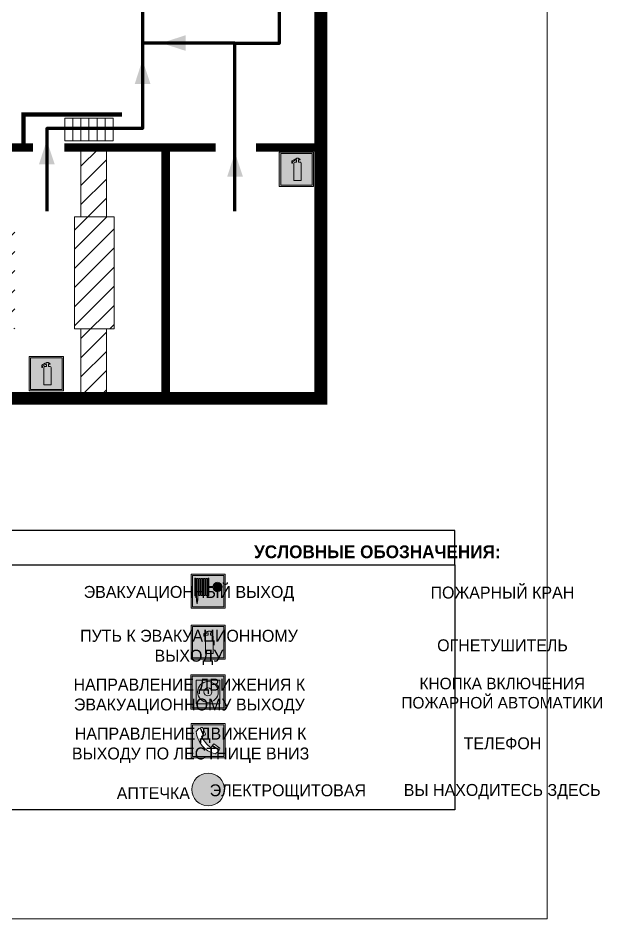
# Model space of a CAD drawing. Header units: millimetres. Extents: x 13810 to 67229, y 12374 to 21950.
# Drawn here: x 20135.6 to 20272.5, y 13756.9 to 13968.1 of the extents above; entities that cross this region are included whole.
import ezdxf

# ---------------------------------------------------------------- set-up
doc = ezdxf.new("R2010")
doc.units = ezdxf.units.MM
doc.layers.add('План_Штампы', color=7, linetype='Continuous')
doc.styles.add('обычный', font='arial.ttf')
pattern_1 = [(225, (41000.2374, 15578.9308), (2.24506403, -2.24506403), [])]

# ---------------------------------------------------------------- blocks, each defined once
blk = doc.blocks.new('A$C37112FD5')
at = {"true_color": 0xf5f5ff}
h = blk.add_hatch(color=7, dxfattribs=at)
h.dxf.hatch_style = 1
h.paths.add_polyline_path([(12.8, -7.4), (0, -7.4), (0, -20.2), (12.8, -20.2)])
h.paths.add_polyline_path([(12.29, -7.91), (12.29, -19.69), (0.51, -19.69), (0.51, -7.91)], flags=16)
h.paths.add_polyline_path([(4.98, -9.04, -0.42597), (5.17, -9.22), (5.17, -12.25), (5.17, -15.29, -0.432244), (4.98, -15.47), (4.83, -15.47, -0.42597), (4.64, -15.29), (4.64, -12.25), (4.64, -9.22, -0.432244), (4.83, -9.04)], flags=0)
h.paths.add_polyline_path([(4.28, -9.22), (4.28, -12.25), (4.28, -15.29, -0.432244), (4.09, -15.47), (3.94, -15.47, -0.42597), (3.75, -15.29), (3.75, -12.25), (3.75, -9.22, -0.432244), (3.94, -9.04), (4.09, -9.04, -0.42597)], flags=0)
h.paths.add_polyline_path([(5.72, -9.04), (5.87, -9.04, -0.42597), (6.06, -9.22), (6.06, -12.25), (6.06, -15.29, -0.432244), (5.87, -15.47), (5.72, -15.47, -0.42597), (5.53, -15.29), (5.53, -12.25), (5.53, -9.22, -0.432244)], flags=0)
h.paths.add_polyline_path([(6.42, -8.9), (6.5, -8.9, -0.42597), (6.69, -9.08), (6.69, -12.03), (8.21, -12.03, -15.824349), (8.21, -12.47), (6.69, -12.47), (6.69, -15.42, -0.432244), (6.5, -15.6), (6.42, -15.6)], flags=0)
h.paths.add_polyline_path([(3.39, -9.22), (3.39, -12.25), (3.39, -15.29, -0.432244), (3.2, -15.47), (3.05, -15.47, -0.42597), (2.85, -15.29), (2.85, -12.25), (2.85, -9.22, -0.432244), (3.05, -9.04), (3.2, -9.04, -0.42597)], flags=0)
h.paths.add_polyline_path([(2.5, -9.22), (2.5, -16.71), (1.96, -16.71), (1.96, -9.22, -0.432244), (2.15, -9.04), (2.31, -9.04, -0.42597)], flags=0)
h.paths.add_polyline_path([(1.61, -8.9), (1.61, -15.6), (1.57, -15.6, -0.42597), (1.37, -15.42), (1.37, -12.03), (1.37, -9.09, -0.432244), (1.57, -8.9)], flags=0)
h.paths.add_polyline_path([(9.76, -10.81), (9.76, -12.03), (8.49, -12.03, -0.336371)], flags=0)
h.paths.add_polyline_path([(8.49, -12.47), (9.76, -12.47), (9.76, -13.7, -0.336371)], flags=0)
h.paths.add_polyline_path([(10.11, -10.81, -0.336371), (11.38, -12.03), (10.11, -12.03)], flags=0)
h.paths.add_polyline_path([(10.11, -12.47), (11.38, -12.47, -0.336371), (10.11, -13.7)], flags=0)
h.paths.add_polyline_path([(2.5, -16.84), (2.5, -17.05), (1.97, -17.05), (1.97, -16.84)], flags=0)
h.paths.add_polyline_path([(2.5, -17.24, -0.033778), (2.24, -18.6, -0.033778), (1.97, -17.24)], flags=0)
h = blk.add_hatch(color=242)
h.dxf.hatch_style = 1
h.paths.add_polyline_path([(12.29, -7.91), (0.51, -7.91), (0.51, -19.69), (12.29, -19.69)])
h.paths.add_polyline_path([(6.42, -15.6), (6.42, -8.9), (6.5, -8.9, -0.42597), (6.69, -9.08), (6.69, -12.03), (8.21, -12.03, -15.824349), (8.21, -12.47), (6.69, -12.47), (6.69, -15.42, -0.432244), (6.5, -15.6)], flags=16)
h.paths.add_polyline_path([(5.87, -15.47), (5.72, -15.47, -0.42597), (5.53, -15.29), (5.53, -12.25), (5.53, -9.22, -0.432244), (5.72, -9.04), (5.87, -9.04, -0.42597), (6.06, -9.22), (6.06, -12.25), (6.06, -15.29, -0.432244)], flags=16)
h.paths.add_polyline_path([(4.98, -15.47), (4.83, -15.47, -0.42597), (4.64, -15.29), (4.64, -12.25), (4.64, -9.22, -0.432244), (4.83, -9.04), (4.98, -9.04, -0.42597), (5.17, -9.22), (5.17, -12.25), (5.17, -15.29, -0.432244)], flags=16)
h.paths.add_polyline_path([(4.09, -15.47), (3.94, -15.47, -0.42597), (3.75, -15.29), (3.75, -12.25), (3.75, -9.22, -0.432244), (3.94, -9.04), (4.09, -9.04, -0.42597), (4.28, -9.22), (4.28, -12.25), (4.28, -15.29, -0.432244)], flags=16)
h.paths.add_polyline_path([(3.2, -15.47), (3.05, -15.47, -0.42597), (2.85, -15.29), (2.85, -12.25), (2.85, -9.22, -0.432244), (3.05, -9.04), (3.2, -9.04, -0.42597), (3.39, -9.22), (3.39, -12.25), (3.39, -15.29, -0.432244)], flags=16)
h.paths.add_polyline_path([(2.5, -17.05), (1.97, -17.05), (1.97, -16.84), (2.5, -16.84)], flags=16)
h.paths.add_polyline_path([(2.5, -17.24, -0.033778), (2.24, -18.6, -0.033778), (1.97, -17.24)], flags=16)
h.paths.add_polyline_path([(2.5, -16.71), (1.96, -16.71), (1.96, -9.22, -0.432244), (2.15, -9.04), (2.31, -9.04, -0.42597), (2.5, -9.22)], flags=16)
h.paths.add_polyline_path([(1.61, -15.6), (1.57, -15.6, -0.42597), (1.37, -15.42), (1.37, -12.03), (1.37, -9.09, -0.432244), (1.57, -8.9), (1.61, -8.9)], flags=16)
h.paths.add_polyline_path([(8.49, -12.47), (9.76, -12.47), (9.76, -13.7, -0.336371)], flags=0)
h.paths.add_polyline_path([(10.11, -13.7), (10.11, -12.47), (11.38, -12.47, -0.336371)], flags=0)
h.paths.add_polyline_path([(8.49, -12.03, -0.336371), (9.76, -10.81), (9.76, -12.03)], flags=0)
h.paths.add_polyline_path([(10.11, -12.03), (10.11, -10.81, -0.336371), (11.38, -12.03)], flags=0)
h = blk.add_hatch(color=7, dxfattribs=at)
h.dxf.hatch_style = 1
h.paths.add_polyline_path([(1.61, -8.9), (1.57, -8.9, 0.432244), (1.37, -9.09), (1.37, -12.03), (1.37, -15.42, 0.42597), (1.57, -15.6), (1.61, -15.6)])
h.paths.add_polyline_path([(2.5, -9.22, 0.42597), (2.31, -9.04), (2.15, -9.04, 0.432244), (1.96, -9.22), (1.96, -16.71), (2.5, -16.71)])
h.paths.add_polyline_path([(2.5, -16.84), (1.97, -16.84), (1.97, -17.05), (2.5, -17.05)])
h.paths.add_polyline_path([(2.5, -17.24), (1.97, -17.24, 0.033778), (2.24, -18.6, 0.033778)])
h.paths.add_polyline_path([(3.39, -12.25), (3.39, -9.22, 0.42597), (3.2, -9.04), (3.05, -9.04, 0.432244), (2.85, -9.22), (2.85, -12.25), (2.85, -15.29, 0.42597), (3.05, -15.47), (3.2, -15.47, 0.432244), (3.39, -15.29)])
h.paths.add_polyline_path([(4.28, -12.25), (4.28, -9.22, 0.42597), (4.09, -9.04), (3.94, -9.04, 0.432244), (3.75, -9.22), (3.75, -12.25), (3.75, -15.29, 0.42597), (3.94, -15.47), (4.09, -15.47, 0.432244), (4.28, -15.29)])
h.paths.add_polyline_path([(5.17, -12.25), (5.17, -9.22, 0.42597), (4.98, -9.04), (4.83, -9.04, 0.432244), (4.64, -9.22), (4.64, -12.25), (4.64, -15.29, 0.42597), (4.83, -15.47), (4.98, -15.47, 0.432244), (5.17, -15.29)])
h.paths.add_polyline_path([(6.06, -12.25), (6.06, -9.22, 0.42597), (5.87, -9.04), (5.72, -9.04, 0.432244), (5.53, -9.22), (5.53, -12.25), (5.53, -15.29, 0.42597), (5.72, -15.47), (5.87, -15.47, 0.432244), (6.06, -15.29)])
h.paths.add_polyline_path([(6.69, -12.47), (8.21, -12.47, 15.824349), (8.21, -12.03), (6.69, -12.03), (6.69, -9.08, 0.42597), (6.5, -8.9), (6.42, -8.9), (6.42, -15.6), (6.5, -15.6, 0.432244), (6.69, -15.42)])
h.paths.add_polyline_path([(8.49, -12.47), (9.76, -12.47), (9.76, -13.7, -0.336371)], flags=16)
h.paths.add_polyline_path([(8.49, -12.03, -0.336371), (9.76, -10.81), (9.76, -12.03)], flags=16)
h.paths.add_polyline_path([(10.11, -12.47), (11.38, -12.47, -0.336371), (10.11, -13.7)], flags=16)
h.paths.add_polyline_path([(10.11, -12.03), (10.11, -10.81, -0.336371), (11.38, -12.03)], flags=16)
h = blk.add_hatch(color=242)
h.dxf.hatch_style = 1
h.paths.add_polyline_path([(9.76, -10.81, 0.336371), (8.49, -12.03), (9.76, -12.03)])
h.paths.add_polyline_path([(10.11, -10.81), (10.11, -12.03), (11.38, -12.03, 0.336371)])
h.paths.add_polyline_path([(11.38, -12.47), (10.11, -12.47), (10.11, -13.7, 0.336371)])
h.paths.add_polyline_path([(9.76, -12.47), (8.49, -12.47, 0.336371), (9.76, -13.7)])
at = {"color": 242, "lineweight": 5}
for p, q in [((0, -20.2), (0, -7.4)), ((0, -7.4), (12.8, -7.4)), ((1.37, -12.03), (1.37, -9.08)), ((1.57, -8.9), (1.61, -8.9)), ((1.61, -8.9), (1.61, -15.6)), ((1.96, -16.71), (1.96, -9.22)), ((2.15, -9.04), (2.31, -9.04)), ((2.5, -16.71), (2.5, -9.22)), ((2.85, -12.25), (2.85, -9.22)), ((3.05, -9.04), (3.2, -9.04)), ((3.39, -12.25), (3.39, -9.22)), ((3.75, -12.25), (3.75, -9.22)), ((3.94, -9.04), (4.09, -9.04)), ((4.28, -12.25), (4.28, -9.22)), ((4.64, -12.25), (4.64, -9.22)), ((4.83, -9.04), (4.98, -9.04)), ((5.17, -12.25), (5.17, -9.22)), ((5.53, -12.25), (5.53, -9.22)), ((5.72, -9.04), (5.87, -9.04)), ((6.06, -12.25), (6.06, -9.22)), ((6.42, -8.9), (6.42, -15.6)), ((6.5, -8.9), (6.42, -8.9)), ((6.69, -12.03), (6.69, -9.08)), ((12.8, -20.2), (12.8, -7.4)), ((1.37, -12.03), (1.37, -15.42)), ((2.85, -12.25), (2.85, -15.29)), ((3.39, -12.25), (3.39, -15.29)), ((3.75, -12.25), (3.75, -15.29)), ((4.28, -12.25), (4.28, -15.29)), ((4.64, -12.25), (4.64, -15.29)), ((5.17, -12.25), (5.17, -15.29)), ((5.53, -12.25), (5.53, -15.29)), ((6.06, -12.25), (6.06, -15.29)), ((8.21, -12.03), (6.69, -12.03)), ((8.21, -12.47), (6.69, -12.47)), ((6.69, -12.47), (6.69, -15.42)), ((9.76, -12.03), (8.49, -12.03)), ((9.76, -12.47), (8.49, -12.47)), ((9.76, -10.81), (9.76, -12.03)), ((9.76, -12.47), (9.76, -13.7)), ((10.11, -10.81), (10.11, -12.03)), ((11.38, -12.03), (10.11, -12.03)), ((11.38, -12.47), (10.11, -12.47)), ((10.11, -12.47), (10.11, -13.7)), ((1.57, -15.6), (1.61, -15.6)), ((1.96, -16.71), (2.5, -16.71)), ((1.97, -16.84), (2.5, -16.84)), ((1.97, -17.05), (1.97, -16.84)), ((2.5, -16.84), (2.5, -17.05)), ((3.05, -15.47), (3.2, -15.47)), ((3.94, -15.47), (4.09, -15.47)), ((4.83, -15.47), (4.98, -15.47)), ((5.72, -15.47), (5.87, -15.47)), ((6.42, -15.6), (6.5, -15.6)), ((0, -20.2), (12.8, -20.2)), ((2.5, -17.05), (1.97, -17.05)), ((1.97, -17.24), (2.5, -17.24))]:
    blk.add_line(p, q, dxfattribs=at)
blk.add_lwpolyline([(0.51, -7.91), (12.29, -7.91), (12.29, -19.69), (0.51, -19.69)], close=True, dxfattribs=at)
for centre, radius, start, end in [((1.56, -9.09), 0.182, 87.1027, 180.6071), ((2.15, -9.22), 0.182, 87.1027, 180.6071), ((2.32, -9.22), 0.182, 359.3929, 92.8973), ((3.04, -9.22), 0.182, 87.1027, 180.6071), ((3.21, -9.22), 0.182, 359.3929, 92.8973), ((3.93, -9.22), 0.182, 87.1027, 180.6071), ((4.1, -9.22), 0.182, 359.3929, 92.8973), ((4.82, -9.22), 0.182, 87.1027, 180.6071), ((4.99, -9.22), 0.182, 359.3929, 92.8973), ((5.71, -9.22), 0.182, 87.1027, 180.6071), ((5.88, -9.22), 0.182, 359.3929, 92.8973), ((6.51, -9.09), 0.182, 359.3929, 92.8973), ((9.93, -12.25), 1.74, 187.2319, 172.7681), ((9.93, -12.25), 1.46, 96.9927, 171.3585), ((9.93, -12.25), 1.46, 188.6415, 263.0073), ((9.93, -12.25), 1.46, 8.6415, 83.0073), ((9.93, -12.25), 1.46, 276.9927, 351.3585), ((1.56, -15.42), 0.182, 179.3929, 272.8973), ((3.04, -15.29), 0.182, 179.3929, 272.8973), ((3.21, -15.29), 0.182, 267.1027, 0.6071), ((3.93, -15.29), 0.182, 179.3929, 272.8973), ((4.1, -15.29), 0.182, 267.1027, 0.6071), ((4.82, -15.29), 0.182, 179.3929, 272.8973), ((4.99, -15.29), 0.182, 267.1027, 0.6071), ((5.71, -15.29), 0.182, 179.3929, 272.8973), ((5.88, -15.29), 0.182, 267.1027, 0.6071), ((6.51, -15.42), 0.182, 267.1027, 0.6071), ((12.17, -15.98), 10.27, 187.041, 194.7793), ((-7.7, -15.98), 10.27, 345.2207, 352.959)]:
    blk.add_arc(centre, radius, start, end, dxfattribs=at)
blk = doc.blocks.new('A$C7B8C2D5B')
at = {"lineweight": 0}
h = blk.add_hatch(color=5, dxfattribs=at)
h.dxf.hatch_style = 1
h.paths.add_polyline_path([(1.397, -3.024, 1), (-2.112, -3.024, 1)])
at = {"color": 5, "lineweight": 0}
blk.add_circle((-0.358, -3.024), 1.755, dxfattribs=at)
blk = doc.blocks.new('A$C456E1F9C')
at = {"lineweight": 5}
h = blk.add_hatch(color=242, dxfattribs=at)
h.paths.add_polyline_path([(0.51, -1.47), (0.51, -13.26), (12.29, -13.26), (12.29, -1.47)])
h.paths.add_polyline_path([(5.42, -4.95, -0.254479), (4.78, -5.4), (3.52, -2.53, -0.209735), (4.23, -2.4)], flags=16)
h.paths.add_polyline_path([(8.53, -8.6), (10.87, -10.17), (10.54, -10.76), (8.03, -9.13, -0.192251)], flags=16)
h.paths.add_polyline_path([(4.61, -5.49, 0.005518), (3.87, -5.72, 0.128647), (7.49, -10.01, 0.00809), (7.83, -9.33), (10.47, -10.97, -0.16736), (8.99, -12.25, -0.327862), (1.95, -3.95, -0.166952), (3.36, -2.62)], flags=16)
at = {"color": 242, "lineweight": 5}
for p, q in [((0, -13.77), (0, -0.97)), ((12.8, -0.97), (0, -0.97)), ((4.61, -5.49), (3.36, -2.62)), ((3.52, -2.53), (4.78, -5.4)), ((4.23, -2.4), (5.42, -4.95)), ((12.8, -13.77), (12.8, -0.97)), ((7.83, -9.33), (10.47, -10.97)), ((8.03, -9.13), (10.54, -10.76)), ((10.81, -10.12), (8.53, -8.6)), ((10.8, -10.3), (10.81, -10.12)), ((10.54, -10.76), (10.8, -10.3)), ((0, -13.77), (12.8, -13.77))]:
    blk.add_line(p, q, dxfattribs=at)
blk.add_lwpolyline([(0.51, -1.47), (12.29, -1.47), (12.29, -13.26), (0.51, -13.26)], close=True, dxfattribs=at)
for centre, radius, start, end in [((4.59, -5.34), 2.99, 114.2845, 152.1974), ((4.02, -3.27), 0.891, 76.3284, 123.7092), ((11.12, -3.31), 9.19, 183.9915, 256.6009), ((14.98, -39.1), 35.17, 107.1487, 108.4135), ((13.86, -0.94), 11.08, 205.5536, 234.8762), ((4.68, -4.59), 0.824, 276.9621, 334.0723), ((-13.31, 0.8), 23.44, 332.5487, 334.4027), ((8.94, -9.5), 0.989, 114.4092, 157.9388), ((7.87, -9.46), 3, 291.9291, 329.9329)]:
    blk.add_arc(centre, radius, start, end, dxfattribs=at)
blk = doc.blocks.new('A$C54414219')
at = {"true_color": 0xffffff}
h = blk.add_hatch(color=7, dxfattribs=at)
h.paths.add_polyline_path([(2.39, -9.45), (2.39, -18.3), (11.23, -18.3), (11.23, -9.45)], flags=0)
h.paths.add_polyline_path([(10.71, -13.87, -1), (2.92, -13.87, -1)], flags=0)
h.paths.add_polyline_path([(8.3, -13.87, -1), (5.33, -13.87, -1)], flags=0)
h.paths.add_polyline_path([(0.41, -7.47), (0.41, -20.27), (13.21, -20.27), (13.21, -7.47)])
h.paths.add_polyline_path([(0.92, -19.77), (12.71, -19.77), (12.71, -7.98), (0.92, -7.98)], flags=16)
h.paths.add_polyline_path([(11.23, -9.45), (11.23, -18.3), (2.39, -18.3), (2.39, -9.45)], flags=0)
at = {"lineweight": 5}
h = blk.add_hatch(color=242, dxfattribs=at)
h.paths.add_polyline_path([(12.71, -7.98), (0.92, -7.98), (0.92, -19.77), (12.71, -19.77)])
h.paths.add_polyline_path([(11.23, -18.3), (2.39, -18.3), (2.39, -9.45), (11.23, -9.45)], flags=16)
h.paths.add_polyline_path([(10.71, -13.87, -1), (2.92, -13.87, -1)], flags=0)
h.paths.add_polyline_path([(8.3, -13.87, -1), (5.33, -13.87, -1)], flags=0)
at = {"true_color": 0xffffff}
h = blk.add_hatch(color=7, dxfattribs=at)
h.paths.add_polyline_path([(2.39, -9.45), (2.39, -18.3), (11.23, -18.3), (11.23, -9.45)])
h.paths.add_polyline_path([(10.71, -13.87, -1), (2.92, -13.87, -1)], flags=16)
h.paths.add_polyline_path([(8.3, -13.87, -1), (5.33, -13.87, -1)], flags=0)
at = {"lineweight": 5}
h = blk.add_hatch(color=242, dxfattribs=at)
h.paths.add_polyline_path([(2.92, -13.87, 1), (10.71, -13.87, 1)])
h.paths.add_polyline_path([(8.3, -13.87, -1), (5.33, -13.87, -1)], flags=16)
at = {"color": 242, "lineweight": 5}
for p, q in [((0.41, -20.27), (0.41, -7.47)), ((0.41, -7.47), (13.21, -7.47)), ((0.41, -7.47), (13.21, -7.47)), ((13.21, -20.27), (13.21, -7.47)), ((0.41, -20.27), (13.21, -20.27))]:
    blk.add_line(p, q, dxfattribs=at)
for points in [[(0.92, -7.98), (12.71, -7.98), (12.71, -19.77), (0.92, -19.77)], [(2.39, -9.45), (11.23, -9.45), (11.23, -18.3), (2.39, -18.3)]]:
    blk.add_lwpolyline(points, close=True, dxfattribs=at)
for radius in [3.89, 1.49]:
    blk.add_circle((6.81, -13.87), radius, dxfattribs=at)
blk = doc.blocks.new('A$C3AD82952')
at = {"true_color": 0xf5f5ff}
h = blk.add_hatch(color=7, dxfattribs=at)
h.dxf.hatch_style = 1
h.paths.add_polyline_path([(8.21, 8.73, 0.414214), (7.89, 9.05), (7.22, 9.05), (7.22, 9.92), (7.59, 9.92, 1), (7.57, 10.36), (7.22, 10.36), (7.22, 10.6), (6.43, 10.6), (6.43, 10.36), (6.01, 10.36), (4.74, 9.59), (4.74, 8.69), (4.98, 8.73), (4.98, 9.26), (6.12, 9.91), (6.43, 9.91), (6.43, 9.05), (5.76, 9.05, 0.414214), (5.44, 8.73), (5.44, 2.2), (8.21, 2.2)], flags=0)
h.paths.add_polyline_path([(12.8, 12.8), (0, 12.8), (0, 0), (12.8, 0)])
h.paths.add_polyline_path([(0.51, 12.29), (12.29, 12.29), (12.29, 0.51), (0.51, 0.51)], flags=16)
h.paths.add_polyline_path([(4.74, 9.59), (6.01, 10.36), (6.43, 10.36), (6.43, 10.6), (7.22, 10.6), (7.22, 10.36), (7.59, 10.36, -0.94586), (7.59, 9.92), (7.22, 9.92), (7.22, 9.05), (7.89, 9.05, -0.414214), (8.21, 8.73), (8.21, 2.2), (5.44, 2.2), (5.44, 8.73, -0.414214), (5.76, 9.05), (6.43, 9.05), (6.43, 9.91), (6.12, 9.91), (4.98, 9.26), (4.98, 8.73), (4.74, 8.69)], flags=0)
h = blk.add_hatch(color=242)
h.dxf.hatch_style = 1
h.paths.add_polyline_path([(12.29, 12.29), (0.51, 12.29), (0.51, 0.51), (12.29, 0.51)])
h.paths.add_polyline_path([(4.74, 8.69), (4.74, 9.59), (6.01, 10.36), (6.43, 10.36), (6.43, 10.6), (7.22, 10.6), (7.22, 10.36), (7.59, 10.36, -0.94586), (7.59, 9.92), (7.22, 9.92), (7.22, 9.05), (7.89, 9.05, -0.414214), (8.21, 8.73), (8.21, 2.2), (5.44, 2.2), (5.44, 8.73, -0.414214), (5.76, 9.05), (6.43, 9.05), (6.43, 9.91), (6.12, 9.91), (4.98, 9.26), (4.98, 8.73)], flags=16)
h = blk.add_hatch(color=7, dxfattribs=at)
h.dxf.hatch_style = 1
h.paths.add_polyline_path([(8.21, 8.73, 0.414214), (7.89, 9.05), (7.22, 9.05), (7.22, 9.92), (7.59, 9.92, 1), (7.57, 10.36), (7.22, 10.36), (7.22, 10.6), (6.43, 10.6), (6.43, 10.36), (6.01, 10.36), (4.74, 9.59), (4.74, 8.69), (4.98, 8.73), (4.98, 9.26), (6.12, 9.91), (6.43, 9.91), (6.43, 9.05), (5.76, 9.05, 0.414214), (5.44, 8.73), (5.44, 2.2), (8.21, 2.2)])
at = {"color": 242, "lineweight": 5}
for p, q in [((0, 0), (0, 12.8)), ((0, 12.8), (12.8, 12.8)), ((6.01, 10.36), (4.74, 9.59)), ((6.01, 10.36), (6.43, 10.36)), ((7.22, 10.6), (6.43, 10.6)), ((6.43, 10.6), (6.43, 10.36)), ((7.22, 10.36), (7.22, 10.6)), ((7.59, 10.36), (7.22, 10.36)), ((12.8, 0), (12.8, 12.8)), ((4.74, 9.59), (4.74, 8.69)), ((4.74, 8.69), (4.98, 8.73)), ((4.98, 9.26), (6.12, 9.91)), ((4.98, 8.73), (4.98, 9.26)), ((5.44, 2.2), (5.44, 8.73)), ((5.76, 9.05), (6.43, 9.05)), ((6.12, 9.91), (6.43, 9.91)), ((6.43, 9.91), (6.43, 9.05)), ((7.22, 9.05), (7.22, 9.92)), ((7.59, 9.92), (7.22, 9.92)), ((7.89, 9.05), (7.22, 9.05)), ((8.21, 2.2), (8.21, 8.73)), ((0, 0), (12.8, 0)), ((5.44, 2.2), (8.21, 2.2))]:
    blk.add_line(p, q, dxfattribs=at)
blk.add_lwpolyline([(0.51, 12.29), (12.29, 12.29), (12.29, 0.51), (0.51, 0.51)], close=True, dxfattribs=at)
for centre, radius, start, end in [((7.58, 10.14), 0.223, 273.1875, 86.8125), ((5.76, 8.73), 0.32, 90, 180), ((7.89, 8.73), 0.32, 0, 90)]:
    blk.add_arc(centre, radius, start, end, dxfattribs=at)

msp = doc.modelspace()

# ---------------------------------------------------------------- hatches: boundary and pattern name
at = {"lineweight": 0}
h = msp.add_hatch(dxfattribs=at)
h.set_pattern_fill('ANSI31', color=256, angle=180)
h.set_pattern_definition(pattern_1)
h.paths.add_polyline_path([(20116.93, 14005.94), (20161.43, 14005.94), (20161.43, 14017.96), (20116.93, 14017.96)])
h.paths.add_polyline_path([(20116.93, 14027.47), (20161.43, 14027.47), (20161.43, 14039.49), (20116.93, 14039.49)])
h.paths.add_polyline_path([(19991.74, 14004.01), (20073.05, 14004.01), (20073.05, 14016.02), (19991.74, 14016.02)])
h.paths.add_polyline_path([(19991.74, 14028.7), (20053.45, 14028.7), (20053.45, 14040.71), (19991.74, 14040.71)])
h.paths.add_polyline_path([(20016.17, 13972.58), (20025.45, 13972.58), (20025.45, 13984.83), (20016.17, 13984.83)])
h.paths.add_polyline_path([(19911.34, 13946.45), (19918.8, 13946.45), (19918.8, 13959.84), (19911.34, 13959.84)])
h.paths.add_polyline_path([(19903.88, 13946.45), (19911.34, 13946.45), (19911.34, 13959.84), (19903.88, 13959.84)])
h.paths.add_polyline_path([(19859.85, 13946.45), (19867.31, 13946.45), (19867.31, 13959.84), (19859.85, 13959.84)])
h.paths.add_polyline_path([(19817.93, 13972.99), (19842.57, 13972.99), (19842.57, 13981.32), (19817.93, 13981.32)])
h.paths.add_polyline_path([(19785.63, 13974.67, 1), (19806.78, 13974.67, 1)])
h.paths.add_polyline_path([(19778.74, 13946.01), (19792.12, 13946.01), (19792.12, 13953.47), (19778.74, 13953.47)])
h.paths.add_polyline_path([(19778.74, 13938.55), (19792.12, 13938.55), (19792.12, 13946.01), (19778.74, 13946.01)])
h = msp.add_hatch(dxfattribs=at)
h.set_pattern_fill('ANSI31', color=256, angle=180)
h.set_pattern_definition(pattern_1)
h.paths.add_polyline_path([(20150.37, 13879.3), (20156.34, 13879.3), (20156.34, 13895.22), (20150.37, 13895.22)])
h.paths.add_polyline_path([(20127.1, 13879.3), (20133.07, 13879.3), (20133.07, 13895.22), (20127.1, 13895.22)])
h.paths.add_polyline_path([(20148.86, 13895.22), (20158.15, 13895.22), (20158.15, 13921.44), (20148.86, 13921.44)])
h.paths.add_polyline_path([(20125.59, 13895.22), (20134.88, 13895.22), (20134.88, 13921.44), (20125.59, 13921.44)])
h.paths.add_polyline_path([(20150.37, 13921.44), (20156.34, 13921.44), (20156.34, 13937.36), (20150.37, 13937.36)])
h.paths.add_polyline_path([(20127.1, 13921.44), (20133.07, 13921.44), (20133.07, 13937.36), (20127.1, 13937.36)])

# ---------------------------------------------------------------- linework, layer by layer
at = {"color": 126, "lineweight": 0, "true_color": 0x008754}
msp.add_lwpolyline([(19659.64, 14151.92), (20259.64, 14151.92), (20259.64, 13756.92), (19659.64, 13756.92)], close=True, dxfattribs=at)
at = {"lineweight": 0}
for points, const_width in [([(20099.56, 13878.95), (20206.59, 13878.95), (20206.59, 14052.43), (20123.53, 14052.43)], 3), ([(20136.9, 13937.73), (20136.9, 13945.45), (20160.02, 13945.45)], 1), ([(20139.16, 13937.73), (20083.92, 13937.73), (20083.92, 13899.56)], 2), ([(20181.99, 13937.73), (20146.5, 13937.73)], 2), ([(20170.25, 13937.73), (20170.25, 13879.79)], 2), ([(20206.94, 13937.73), (20191.37, 13937.73)], 2)]:
    msp.add_lwpolyline(points, dxfattribs=dict(at, const_width=const_width))
at = {"color": 126, "lineweight": 100, "true_color": 0x008754}
for points in [[(20186.42, 13962.19), (20196.9, 13962.19), (20196.9, 13988.14)], [(20096.45, 13884.46), (20096.45, 13894.72), (20071.33, 13894.72), (20071.33, 13983.37), (20164.83, 13983.37), (20164.83, 13942.15), (20142.37, 13942.15), (20142.37, 13922.8)], [(20186.42, 13922.8), (20186.42, 13962.19), (20164.83, 13962.19)]]:
    msp.add_lwpolyline(points, dxfattribs=at)
at = {"lineweight": 0}
for points in [[(20148.49, 13939.27), (20146.6, 13939.27), (20146.6, 13944.58), (20148.49, 13944.58)], [(20150.38, 13939.27), (20148.49, 13939.27), (20148.49, 13944.58), (20150.38, 13944.58)], [(20152.27, 13939.27), (20150.38, 13939.27), (20150.38, 13944.58), (20152.27, 13944.58)], [(20154.16, 13939.27), (20152.27, 13939.27), (20152.27, 13944.58), (20154.16, 13944.58)], [(20156.06, 13939.27), (20154.16, 13939.27), (20154.16, 13944.58), (20156.06, 13944.58)], [(20157.95, 13939.27), (20156.06, 13939.27), (20156.06, 13944.58), (20157.95, 13944.58)], [(20156.34, 13937.36), (20150.37, 13937.36), (20150.37, 13921.44), (20156.34, 13921.44)], [(20158.15, 13895.22), (20148.86, 13895.22), (20148.86, 13921.44), (20158.15, 13921.44)], [(20156.34, 13895.22), (20150.37, 13895.22), (20150.37, 13879.3), (20156.34, 13879.3)]]:
    msp.add_lwpolyline(points, close=True, dxfattribs=at)
for points in [[(20094.25, 13839.89), (20238.02, 13839.89), (20238.02, 13847.94), (20094.25, 13847.94)], [(20094.25, 13839.89), (20238.02, 13839.89), (20238.02, 13782.49), (20094.25, 13782.49)]]:
    msp.add_lwpolyline(points, close=True)
at = {"layer": 'План_Штампы', "color": 126, "true_color": 0x008754}
for points in [[(20174.9, 13964.04), (20174.89, 13960.38), (20169.27, 13962.19)], [(20166.66, 13952.64), (20163, 13952.64), (20164.81, 13958.26)], [(20144.23, 13933.78), (20140.56, 13933.79), (20142.37, 13939.41)], [(20188.33, 13930.91), (20184.67, 13930.92), (20186.48, 13936.54)]]:
    msp.add_solid(points, dxfattribs=at)

# ---------------------------------------------------------------- block references
for name, p, xscale, yscale, zscale in [('A$C3AD82952', (20196.87, 13928.6), 0.625, 0.625, 0.625), ('A$C3AD82952', (20138.28, 13880.71), 0.625, 0.625, 0.625), ('A$C37112FD5', (20176.2, 13842.39), 0.6249984004534781, 0.6249984004534781, 0.6249984004534781), ('A$C3AD82952', (20176.2, 13817.78), 0.625, 0.625, 0.625), ('A$C54414219', (20175.89, 13818.79), 0.625, 0.625, 0.625), ('A$C456E1F9C', (20176.2, 13803.31), 0.625, 0.625, 0.625), ('A$C7B8C2D5B', (20180.98, 13793.85), 2.177419353276491, 2.177419353276491, 2.177419353276491)]:
    msp.add_blockref(name, p, dxfattribs=dict(xscale=xscale, yscale=yscale, zscale=zscale))

# ---------------------------------------------------------------- texts
at = {"lineweight": 0, "attachment_point": 5, "style": 'обычный'}
for s, insert, char_height, width in [('{\\fProxima Nova Rg|b1|i0|c204|p2;УСЛОВНЫЕ ОБОЗНАЧЕНИЯ:\\H1.1997x; }', (20219.84, 13842.95), 3, 175.1736), ('\\pi-8.4,l8.4,t8.4;{\\fProxima Nova Rg|b0|i0|c204|p2;ЭВАКУАЦИОННЫЙ ВЫХОД\\H1.6404x; }', (20175.69, 13833.16), 2.8, 126.6484), ('\\pi-8.4,l8.4,t8.4;{\\fProxima Nova Rg|b0|i0|c204|p2;ПОЖАРНЫЙ КРАН\\H1.6404x; }', (20249.15, 13833.4), 2.8, 126.6484), ('\\pi-8.4,l8.4,t8.4;{\\fProxima Nova Rg|b0|i0|c204|p2;ПУТЬ К ЭВАКУАЦИОННОМУ \\PВЫХОДУ }', (20175.7, 13820.55), 2.8, 126.6484), ('\\pi-8.4,l8.4,t8.4;{\\fProxima Nova Rg|b0|i0|c204|p2;ОГНЕТУШИТЕЛЬ\\H1.1997x; }', (20249.17, 13821.04), 2.8, 126.6484), ('\\pi-8.4,l8.4,t8.4;{\\fProxima Nova Rg|b0|i0|c204|p2;НАПРАВЛЕНИЕ ДВИЖЕНИЯ К \\PЭВАКУАЦИОННОМУ ВЫХОДУ}', (20175.79, 13809.11), 2.8, 126.6484), ('\\pi-8.1,l8.1,t8.1;{\\fProxima Nova Rg|b0|i0|c204|p2;КНОПКА ВКЛЮЧЕНИЯ\\PПОЖАРНОЙ АВТОМАТИКИ}', (20249.12, 13809.83), 2.7, 126.6484), ('\\pi-8.4,l8.4,t8.4;{\\fProxima Nova Rg|b0|i0|c204|p2;НАПРАВЛЕНИЕ ДВИЖЕНИЯ К \\PВЫХОДУ ПО ЛЕСТНИЦЕ ВНИЗ}', (20176.08, 13797.63), 2.8, 126.6484), ('\\pi-8.4,l8.4,t8.4;{\\fProxima Nova Rg|b0|i0|c204|p2;ТЕЛЕФОН\\H1.1997x; }', (20249.16, 13798.07), 2.8, 126.6484), ('\\pi-8.4,l8.4,t8.4;{\\fProxima Nova Rg|b0|i0|c204|p2;АПТЕЧКА\\H1.1667x; }', (20167.35, 13786.41), 2.8, 126.6484), ('\\pi-8.4,l8.4,t8.4;{\\fProxima Nova Rg|b0|i0|c204|p2;ЭЛЕКТРОЩИТОВАЯ\\H1.1997x; }', (20198.87, 13786.67), 2.8, 126.6484), ('\\pi-8.4,l8.4,t8.4;{\\fProxima Nova Rg|b0|i0|c204|p2;ВЫ НАХОДИТЕСЬ ЗДЕСЬ\\H1.1997x; }', (20249.09, 13786.75), 2.8, 126.6484)]:
    msp.add_mtext(s, dxfattribs=dict(at, insert=insert, char_height=char_height, width=width))

doc.saveas('drawing.dxf')
